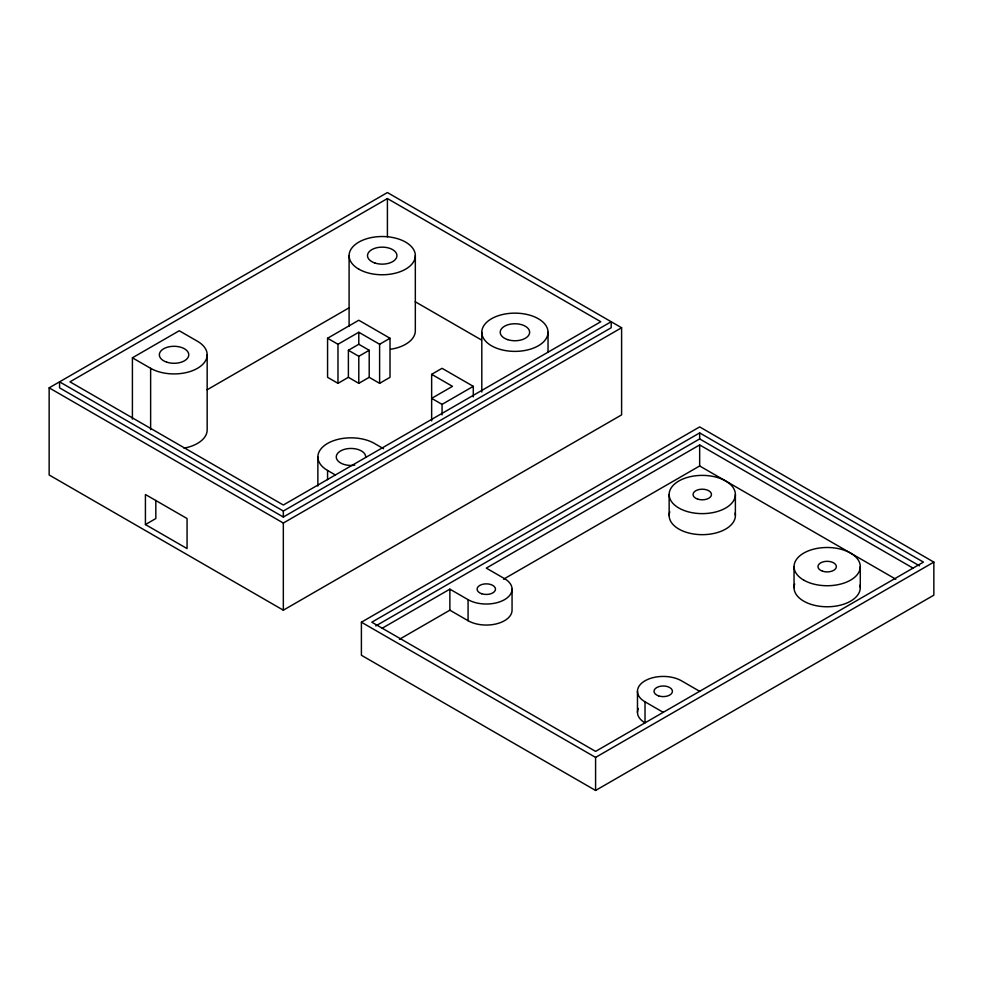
<?xml version="1.0" encoding="UTF-8"?>
<svg xmlns="http://www.w3.org/2000/svg" width="983" height="983" viewBox="0 0 983 983"><rect width="100%" height="100%" fill="white"/><g stroke="black" fill="none" stroke-linecap="round" stroke-linejoin="round"><path stroke-width="1.47" d="M49.15 387.843L387.413 192.545L621.6 327.744L621.6 414.887L283.337 610.185L49.15 474.973L49.15 387.843L283.337 523.042L621.6 327.744M387.413 198.554L69.965 381.834L283.337 505.016L600.785 321.736L387.413 198.554L387.413 236.768M132.41 357.8L179.25 330.755L197.472 341.273A33.115 19.119 0 0 1 197.472 368.318A33.115 19.119 0 0 1 150.632 368.318L132.41 357.8L132.41 419.114M207.094 389.796L348.965 307.888M327.572 338.263L358.795 320.237L390.018 338.263L390.018 377.325L379.61 383.333L369.203 377.325L358.795 383.333L348.387 377.325L337.98 383.333L327.572 377.325L327.572 338.263L337.98 344.271L358.795 332.254L379.61 344.271L390.018 338.263M348.387 377.325L348.387 350.28L358.795 344.271L369.203 350.28L369.203 377.325M348.387 350.28L358.795 356.301L369.203 350.28M145.423 524.553L187.065 548.588L187.065 518.545L145.423 494.51L145.423 524.553L155.83 518.545L155.83 500.519M431.648 420.896L431.648 374.326L442.055 368.318L473.29 386.344L473.29 396.862M431.648 374.326L452.475 386.344L431.648 398.361L442.055 404.369L473.29 386.344M283.337 511.025L611.193 321.736L611.193 327.744L283.337 517.033L59.558 387.843L59.558 381.834L283.337 511.025L283.337 517.033M361.4 622.202L699.663 426.905L933.85 562.104L933.85 595.157L595.587 790.455L361.4 655.256L361.4 622.202L595.587 757.401L933.85 562.104M699.663 432.913L371.807 622.202L595.587 751.393L923.442 562.104L699.663 432.913L699.663 438.922L375.789 625.913M382.215 628.211L449.87 589.149L468.08 599.667A25.755 14.868 0 0 0 504.512 599.667A25.755 14.868 0 0 0 504.512 578.631L486.29 568.113L699.663 444.93L913.035 568.113M399.454 639.282L449.87 610.185L468.08 620.703A25.755 14.868 0 0 0 496.157 623.922A25.755 14.868 0 0 0 512.057 610.185L512.057 589.149M503.529 579.208L699.663 465.967L895.808 579.208M699.663 438.922L919.474 565.827M415.244 301.756L481.51 340.007M383.517 448.69L374.412 443.431A33.115 19.119 0 0 0 327.572 443.431A33.115 19.119 0 0 0 327.572 470.464L327.572 479.667M327.572 470.464L335.375 474.973M699.663 691.307L681.452 680.789A25.755 14.868 0 0 0 645.02 680.789A25.755 14.868 0 0 0 645.02 701.825L645.02 722.849A25.755 14.868 0 0 1 638.36 708.485M645.02 701.825L663.23 712.331M860.285 566.613L860.285 587.65M794.043 566.613L794.043 587.65M735.382 494.51A33.115 19.119 0 0 1 685.704 511.062A33.115 19.119 0 0 1 685.704 477.947A33.115 19.119 0 0 1 735.382 494.51L735.382 515.534M699.663 444.93L699.663 465.967M669.153 494.51L669.153 515.534M637.475 691.307L637.475 712.331M595.587 757.401L595.587 790.455M548.035 332.254A33.115 19.119 0 0 1 498.356 348.818A33.115 19.119 0 0 1 498.356 315.703A33.115 19.119 0 0 1 548.035 332.254L548.035 352.184M481.805 332.254L481.805 392.045M468.08 599.667L468.08 620.703M449.87 589.149L449.87 610.185M442.055 404.369L442.055 414.887M415.33 255.641L415.33 330.755A33.115 19.119 0 0 1 390.779 349.223M379.61 344.271L379.61 383.333M358.795 332.254L358.795 344.271M358.795 356.301L358.795 383.333M349.1 255.641L349.1 326.159M337.98 344.271L337.98 383.333M317.865 456.948L317.865 486.069M283.337 523.042L283.337 610.185M207.167 354.789L207.167 429.903A33.115 19.119 0 0 1 183.993 448.15M150.632 368.318L150.632 429.632M735.1 513.04A33.115 19.119 0 0 1 701.174 534.654A33.115 19.119 0 0 1 669.792 511.799M860.002 585.155A33.115 19.119 0 0 1 826.076 606.757A33.115 19.119 0 0 1 794.682 583.914M354.802 465.156A14.72 8.503 0 0 1 336.493 458.422A14.72 8.503 0 0 1 349.702 448.481A14.72 8.503 0 0 1 365.713 456.948M697.672 499.106A9.203 5.308 0 0 0 711.471 494.51A9.203 5.308 0 0 0 697.672 489.903A9.203 5.308 0 0 0 697.672 499.106M803.75 580.13A33.115 19.119 0 0 0 859.154 571.565A33.115 19.119 0 0 0 818.593 548.145A33.115 19.119 0 0 0 803.75 580.13M822.562 571.209A9.203 5.308 0 0 0 836.361 566.613A9.203 5.308 0 0 0 822.562 562.018A9.203 5.308 0 0 0 822.562 571.209M481.695 593.744A9.203 5.308 0 0 0 495.493 589.149A9.203 5.308 0 0 0 481.695 584.553A9.203 5.308 0 0 0 481.695 593.744M658.635 695.903A9.203 5.308 0 0 0 672.433 691.307A9.203 5.308 0 0 0 658.635 686.699A9.203 5.308 0 0 0 658.635 695.903M166.692 362.149A14.72 8.503 0 0 0 188.773 354.789A14.72 8.503 0 0 0 166.692 347.429A14.72 8.503 0 0 0 166.692 362.149M374.855 263.002A14.72 8.503 0 0 0 396.935 255.641A14.72 8.503 0 0 0 374.855 248.281A14.72 8.503 0 0 0 374.855 263.002M507.56 339.614A14.72 8.503 0 0 0 529.64 332.254A14.72 8.503 0 0 0 507.56 324.894A14.72 8.503 0 0 0 507.56 339.614M358.795 269.158A33.115 19.119 0 0 0 414.199 260.593A33.115 19.119 0 0 0 373.638 237.173A33.115 19.119 0 0 0 358.795 269.158"/></g></svg>
